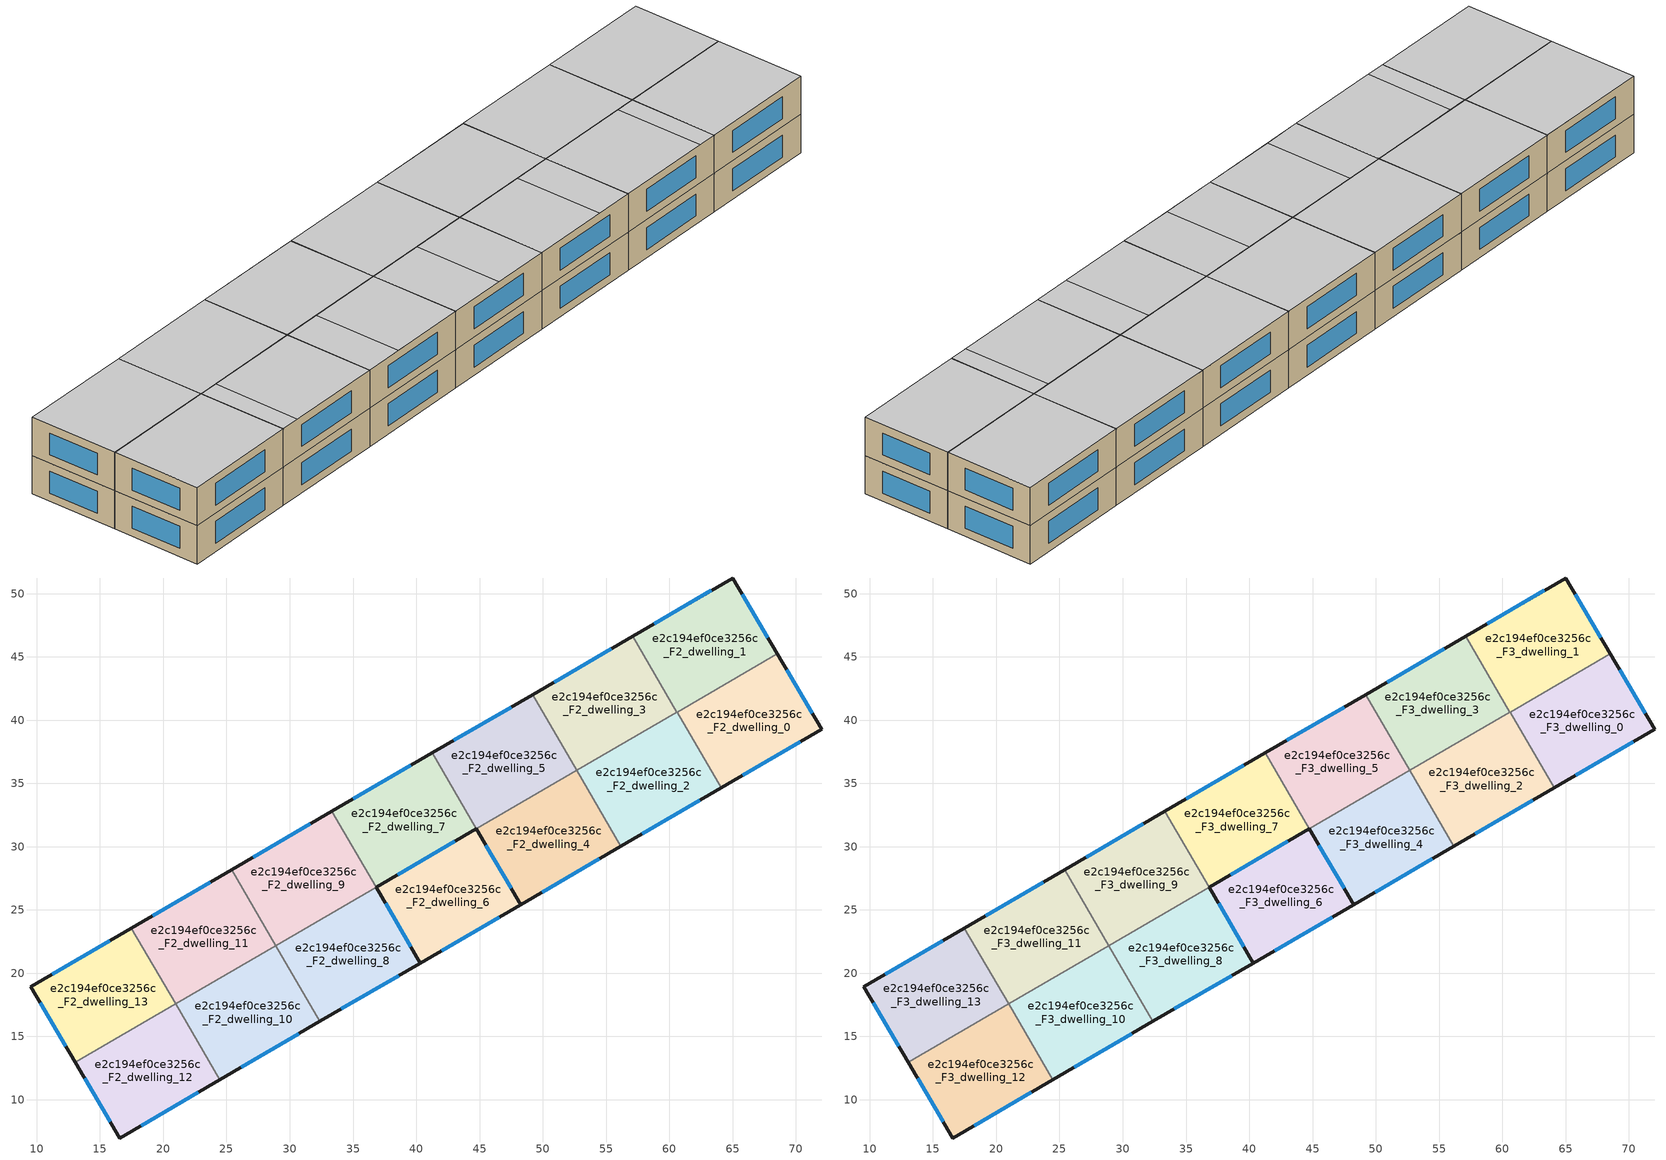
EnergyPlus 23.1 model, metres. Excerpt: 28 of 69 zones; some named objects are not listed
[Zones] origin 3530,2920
e2c194ef0ce3256c_F2_dwelling_0
 floor to e2c194ef0ce3256c_F1_dwelling_0 (EU_floor_Construction): 68.54,45.25 72.04,39.27 64.1,34.65 60.61,40.63 z6
 wall outside (EU_wall_Construction): 64.1,34.65 72.04,39.27 68.54,45.25 z6:9
 wall to e2c194ef0ce3256c_F2_dwelling_1 (EU_wall_Construction): 68.54,45.25 60.61,40.63 z6:9
 wall to e2c194ef0ce3256c_F2_dwelling_2 (EU_wall_Construction): 60.61,40.63 64.1,34.65 z6:9
 window (EU_Window_Construction): 71.29,40.55 69.29,43.97 / 65.8,35.64 70.34,38.28 z6.64:8.36
e2c194ef0ce3256c_F2_dwelling_1
 floor to e2c194ef0ce3256c_F1_dwelling_1 (EU_floor_Construction): 65.03,51.24 68.54,45.25 60.61,40.63 57.12,46.63 z6
 wall outside (EU_wall_Construction): 68.54,45.25 65.03,51.24 57.12,46.63 z6:9
 wall to e2c194ef0ce3256c_F2_dwelling_3 (EU_wall_Construction): 57.12,46.63 60.61,40.64 z6:9
 window (EU_Window_Construction): 67.78,46.53 65.78,49.95 / 63.33,50.25 58.81,47.62 z6.64:8.36
e2c194ef0ce3256c_F2_dwelling_10
 floor to e2c194ef0ce3256c_F1_dwelling_10 (EU_floor_Construction): 28.9,22.18 32.39,16.19 24.47,11.57 20.97,17.57 z6
 wall outside (EU_wall_Construction): 24.47,11.57 32.39,16.19 z6:9
 wall to e2c194ef0ce3256c_F2_dwelling_11 (EU_wall_Construction): 28.9,22.18 20.97,17.57 z6:9
 wall to e2c194ef0ce3256c_F2_dwelling_8 (EU_wall_Construction): 32.39,16.19 28.9,22.18 z6:9
 wall to e2c194ef0ce3256c_F2_dwelling_12 (EU_wall_Construction): 20.97,17.57 24.47,11.57 z6:9
 window (EU_Window_Construction): 26.16,12.56 30.69,15.2 z6.64:8.36
e2c194ef0ce3256c_F2_dwelling_11
 floor to e2c194ef0ce3256c_F1_dwelling_11 (EU_floor_Construction): 25.41,28.18 28.9,22.18 20.97,17.57 17.48,23.57 z6
 wall outside (EU_wall_Construction): 25.41,28.18 17.48,23.57 z6:9
 wall to e2c194ef0ce3256c_F2_dwelling_9 (EU_wall_Construction): 28.9,22.18 25.41,28.18 z6:9
 wall to e2c194ef0ce3256c_F2_dwelling_13 (EU_wall_Construction): 17.49,23.57 20.97,17.58 z6:9
 wall to e2c194ef0ce3256c_F2_dwelling_12 (EU_wall_Construction): 20.97,17.58 20.98,17.57 z6:9
 window (EU_Window_Construction): 23.71,27.19 19.18,24.55 z6.64:8.36
e2c194ef0ce3256c_F2_dwelling_12
 floor to e2c194ef0ce3256c_F1_dwelling_12 (EU_floor_Construction): 20.97,17.58 24.47,11.57 16.56,6.97 13.05,12.96 z6
 wall outside (EU_wall_Construction): 13.05,12.96 16.56,6.97 24.47,11.57 z6:9
 wall to e2c194ef0ce3256c_F2_dwelling_13 (EU_wall_Construction): 20.97,17.58 13.05,12.96 z6:9
 window (EU_Window_Construction): 13.8,11.68 15.81,8.26 / 18.26,7.96 22.77,10.59 z6.64:8.36
e2c194ef0ce3256c_F2_dwelling_13
 floor to e2c194ef0ce3256c_F1_dwelling_13 (EU_floor_Construction): 17.48,23.57 20.97,17.58 13.05,12.96 9.54,18.94 z6
 wall outside (EU_wall_Construction): 17.48,23.57 9.54,18.94 13.05,12.96 z6:9
 window (EU_Window_Construction): 10.29,17.66 12.29,14.24 / 15.78,22.57 11.24,19.93 z6.64:8.36
e2c194ef0ce3256c_F2_dwelling_2
 floor to e2c194ef0ce3256c_F1_dwelling_2 (EU_floor_Construction): 60.61,40.64 64.1,34.65 56.17,30.03 52.68,36.03 z6
 wall outside (EU_wall_Construction): 56.17,30.03 64.1,34.65 z6:9
 wall to e2c194ef0ce3256c_F2_dwelling_4 (EU_wall_Construction): 52.68,36.03 56.17,30.03 z6:9
 wall to e2c194ef0ce3256c_F2_dwelling_3 (EU_wall_Construction): 60.61,40.64 52.68,36.03 z6:9
 window (EU_Window_Construction): 57.87,31.02 62.4,33.66 z6.64:8.36
e2c194ef0ce3256c_F2_dwelling_3
 floor to e2c194ef0ce3256c_F1_dwelling_3 (EU_floor_Construction): 57.12,46.63 60.61,40.64 52.68,36.03 49.19,42.02 z6
 wall outside (EU_wall_Construction): 57.12,46.63 49.19,42.02 z6:9
 wall to e2c194ef0ce3256c_F2_dwelling_5 (EU_wall_Construction): 49.19,42.02 52.68,36.03 z6:9
 window (EU_Window_Construction): 55.42,45.65 50.89,43.01 z6.64:8.36
e2c194ef0ce3256c_F2_dwelling_4
 floor to e2c194ef0ce3256c_F1_dwelling_4 (EU_floor_Construction): 52.68,36.03 56.17,30.03 48.24,25.42 44.75,31.41 z6
 wall outside (EU_wall_Construction): 44.75,31.41 48.24,25.42 56.17,30.03 z6:9
 wall to e2c194ef0ce3256c_F2_dwelling_5 (EU_wall_Construction): 52.68,36.03 44.75,31.41 z6:9
 window (EU_Window_Construction): 45.5,30.13 47.5,26.7 / 49.94,26.41 54.47,29.04 z6.64:8.36
e2c194ef0ce3256c_F2_dwelling_5
 floor to e2c194ef0ce3256c_F1_dwelling_5 (EU_floor_Construction): 49.19,42.02 52.68,36.03 44.75,31.41 41.26,37.41 z6
 wall outside (EU_wall_Construction): 49.19,42.02 41.26,37.41 z6:9
 wall to e2c194ef0ce3256c_F2_dwelling_7 (EU_wall_Construction): 41.26,37.41 44.75,31.41 z6:9
 window (EU_Window_Construction): 47.49,41.03 42.96,38.39 z6.64:8.36
e2c194ef0ce3256c_F2_dwelling_6
 floor to e2c194ef0ce3256c_F1_dwelling_6 (EU_floor_Construction): 44.75,31.41 48.24,25.42 40.32,20.8 36.83,26.8 z6
 wall outside (EU_wall_Construction): 48.24,25.42 44.75,31.41 36.83,26.8 40.32,20.8 48.24,25.42 z6:9
 wall to e2c194ef0ce3256c_F2_dwelling_9 (EU_wall_Construction): 33.34,32.79 36.83,26.8 z6:9
 wall to e2c194ef0ce3256c_F2_dwelling_7 (EU_wall_Construction): 36.83,26.8 33.34,32.79 z6:9
 window (EU_Window_Construction): 47.5,26.7 45.5,30.13 / 43.06,30.42 38.53,27.79 / 42.02,21.79 46.55,24.43 / 37.57,25.51 39.57,22.09 z6.64:8.36
e2c194ef0ce3256c_F2_dwelling_7
 floor to e2c194ef0ce3256c_F1_dwelling_7 (EU_floor_Construction): 41.26,37.41 44.75,31.41 36.83,26.8 33.34,32.79 z6
 wall outside (EU_wall_Construction): 36.83,26.8 44.75,31.41 / 41.26,37.41 33.34,32.79 z6:9
 window (EU_Window_Construction): 38.53,27.79 43.06,30.42 / 39.57,36.42 35.03,33.78 z6.64:8.36
e2c194ef0ce3256c_F2_dwelling_8
 floor to e2c194ef0ce3256c_F1_dwelling_8 (EU_floor_Construction): 36.83,26.8 40.32,20.8 32.39,16.19 28.9,22.18 z6
 wall outside (EU_wall_Construction): 32.39,16.19 40.32,20.8 36.83,26.8 z6:9
 wall to e2c194ef0ce3256c_F2_dwelling_9 (EU_wall_Construction): 36.83,26.8 28.9,22.18 z6:9
 window (EU_Window_Construction): 34.09,17.18 38.62,19.81 / 39.57,22.09 37.57,25.51 z6.64:8.36
e2c194ef0ce3256c_F2_dwelling_9
 floor to e2c194ef0ce3256c_F1_dwelling_9 (EU_floor_Construction): 33.34,32.79 36.83,26.8 28.9,22.18 25.41,28.18 z6
 wall outside (EU_wall_Construction): 33.34,32.79 25.41,28.18 z6:9
 window (EU_Window_Construction): 31.64,31.8 27.11,29.17 z6.64:8.36
e2c194ef0ce3256c_F3_dwelling_0
 floor to e2c194ef0ce3256c_F2_dwelling_0 (EU_floor_Construction): 68.54,45.25 72.04,39.27 64.1,34.65 60.61,40.63 z9
 wall outside (EU_wall_Construction): 64.1,34.65 72.04,39.27 68.54,45.25 z9:12
 wall to e2c194ef0ce3256c_F3_dwelling_1 (EU_wall_Construction): 68.54,45.25 60.61,40.63 z9:12
 wall to e2c194ef0ce3256c_F3_dwelling_2 (EU_wall_Construction): 60.61,40.63 64.1,34.65 z9:12
 window (EU_Window_Construction): 71.29,40.55 69.29,43.97 / 65.8,35.64 70.34,38.28 z9.64:11.36
 ceiling adiabatic (EU_roof_Construction): 72.04,39.27 68.54,45.25 60.61,40.63 64.1,34.65 z12
e2c194ef0ce3256c_F3_dwelling_1
 floor to e2c194ef0ce3256c_F2_dwelling_1 (EU_floor_Construction): 65.03,51.24 68.54,45.25 60.61,40.63 57.12,46.63 z9
 wall outside (EU_wall_Construction): 68.54,45.25 65.03,51.24 57.12,46.63 z9:12
 wall to e2c194ef0ce3256c_F3_dwelling_3 (EU_wall_Construction): 57.12,46.63 60.61,40.64 z9:12
 window (EU_Window_Construction): 67.78,46.53 65.78,49.95 / 63.33,50.25 58.81,47.62 z9.64:11.36
 ceiling to e2c194ef0ce3256c_F4_dwelling_0 (EU_floor_Construction): 68.53,45.26 65.03,51.24 57.12,46.63 60.61,40.64 z12
e2c194ef0ce3256c_F3_dwelling_10
 floor to e2c194ef0ce3256c_F2_dwelling_10 (EU_floor_Construction): 28.9,22.18 32.39,16.19 24.47,11.57 20.97,17.57 z9
 wall outside (EU_wall_Construction): 24.47,11.57 32.39,16.19 z9:12
 wall to e2c194ef0ce3256c_F3_dwelling_11 (EU_wall_Construction): 28.9,22.18 20.97,17.57 z9:12
 wall to e2c194ef0ce3256c_F3_dwelling_8 (EU_wall_Construction): 32.39,16.19 28.9,22.18 z9:12
 wall to e2c194ef0ce3256c_F3_dwelling_12 (EU_wall_Construction): 20.97,17.57 24.47,11.57 z9:12
 window (EU_Window_Construction): 26.16,12.56 30.69,15.2 z9.64:11.36
 ceiling to e2c194ef0ce3256c_F4_dwelling_11 (EU_floor_Construction): 32.39,16.19 28.9,22.18 22.31,18.34 25.8,12.35 z12
 ceiling adiabatic (EU_roof_Construction): 25.8,12.35 22.31,18.34 20.97,17.57 24.47,11.57 z12
e2c194ef0ce3256c_F3_dwelling_11
 floor to e2c194ef0ce3256c_F2_dwelling_11 (EU_floor_Construction): 25.41,28.18 28.9,22.18 20.97,17.57 17.48,23.57 z9
 wall outside (EU_wall_Construction): 25.41,28.18 17.48,23.57 z9:12
 wall to e2c194ef0ce3256c_F3_dwelling_9 (EU_wall_Construction): 28.9,22.18 25.41,28.18 z9:12
 wall to e2c194ef0ce3256c_F3_dwelling_13 (EU_wall_Construction): 17.49,23.57 20.97,17.58 z9:12
 wall to e2c194ef0ce3256c_F3_dwelling_12 (EU_wall_Construction): 20.97,17.58 20.98,17.57 z9:12
 window (EU_Window_Construction): 23.71,27.19 19.18,24.55 z9.64:11.36
 ceiling to e2c194ef0ce3256c_F4_dwelling_5 (EU_floor_Construction): 28.89,22.18 25.4,28.17 17.49,23.56 20.97,17.57 z12
 ceiling to e2c194ef0ce3256c_F4_dwelling_4 (EU_floor_Construction): 28.9,22.18 25.41,28.18 25.4,28.17 28.89,22.18 z12
e2c194ef0ce3256c_F3_dwelling_12
 floor to e2c194ef0ce3256c_F2_dwelling_12 (EU_floor_Construction): 20.97,17.58 24.47,11.57 16.56,6.97 13.05,12.96 z9
 wall outside (EU_wall_Construction): 13.05,12.96 16.56,6.97 24.47,11.57 z9:12
 wall to e2c194ef0ce3256c_F3_dwelling_13 (EU_wall_Construction): 20.97,17.58 13.05,12.96 z9:12
 window (EU_Window_Construction): 13.8,11.68 15.81,8.26 / 18.26,7.96 22.77,10.59 z9.64:11.36
 ceiling adiabatic (EU_roof_Construction): 24.47,11.57 20.98,17.57 13.05,12.96 16.56,6.97 z12
 ceiling to e2c194ef0ce3256c_F4_dwelling_6 (EU_floor_Construction): 20.96,17.56 20.96,17.57 13.05,12.96 z12
e2c194ef0ce3256c_F3_dwelling_13
 floor to e2c194ef0ce3256c_F2_dwelling_13 (EU_floor_Construction): 17.48,23.57 20.97,17.58 13.05,12.96 9.54,18.94 z9
 wall outside (EU_wall_Construction): 17.48,23.57 9.54,18.94 13.05,12.96 z9:12
 window (EU_Window_Construction): 10.29,17.66 12.29,14.24 / 15.78,22.57 11.24,19.93 z9.64:11.36
 ceiling to e2c194ef0ce3256c_F4_dwelling_6 (EU_floor_Construction): 20.96,17.57 17.47,23.56 9.54,18.94 13.05,12.96 z12
 ceiling to e2c194ef0ce3256c_F4_dwelling_5 (EU_floor_Construction): 20.97,17.58 17.49,23.56 17.47,23.56 20.96,17.57 z12
e2c194ef0ce3256c_F3_dwelling_2
 floor to e2c194ef0ce3256c_F2_dwelling_2 (EU_floor_Construction): 60.61,40.64 64.1,34.65 56.17,30.03 52.68,36.03 z9
 wall outside (EU_wall_Construction): 56.17,30.03 64.1,34.65 z9:12
 wall to e2c194ef0ce3256c_F3_dwelling_4 (EU_wall_Construction): 52.68,36.03 56.17,30.03 z9:12
 wall to e2c194ef0ce3256c_F3_dwelling_3 (EU_wall_Construction): 60.61,40.64 52.68,36.03 z9:12
 window (EU_Window_Construction): 57.87,31.02 62.4,33.66 z9.64:11.36
 ceiling to e2c194ef0ce3256c_F4_dwelling_8 (EU_floor_Construction): 62.78,33.88 59.3,39.88 52.68,36.03 56.17,30.03 z12
 ceiling to e2c194ef0ce3256c_F4_dwelling_7 (EU_floor_Construction): 64.1,34.65 60.61,40.64 59.3,39.88 62.78,33.88 z12
e2c194ef0ce3256c_F3_dwelling_3
 floor to e2c194ef0ce3256c_F2_dwelling_3 (EU_floor_Construction): 57.12,46.63 60.61,40.64 52.68,36.03 49.19,42.02 z9
 wall outside (EU_wall_Construction): 57.12,46.63 49.19,42.02 z9:12
 wall to e2c194ef0ce3256c_F3_dwelling_5 (EU_wall_Construction): 49.19,42.02 52.68,36.03 z9:12
 window (EU_Window_Construction): 55.42,45.65 50.89,43.01 z9.64:11.36
 ceiling to e2c194ef0ce3256c_F4_dwelling_1 (EU_floor_Construction): 60.59,40.63 57.11,46.63 49.19,42.02 52.68,36.03 z12
 ceiling to e2c194ef0ce3256c_F4_dwelling_0 (EU_floor_Construction): 60.61,40.64 57.12,46.63 57.11,46.63 60.59,40.63 z12
e2c194ef0ce3256c_F3_dwelling_4
 floor to e2c194ef0ce3256c_F2_dwelling_4 (EU_floor_Construction): 52.68,36.03 56.17,30.03 48.24,25.42 44.75,31.41 z9
 wall outside (EU_wall_Construction): 44.75,31.41 48.24,25.42 56.17,30.03 z9:12
 wall to e2c194ef0ce3256c_F3_dwelling_5 (EU_wall_Construction): 52.68,36.03 44.75,31.41 z9:12
 window (EU_Window_Construction): 45.5,30.13 47.5,26.7 / 49.94,26.41 54.47,29.04 z9.64:11.36
 ceiling adiabatic (EU_roof_Construction): 53.54,28.5 50.05,34.49 44.75,31.41 48.24,25.42 z12
 ceiling to e2c194ef0ce3256c_F4_dwelling_8 (EU_floor_Construction): 56.17,30.03 52.68,36.03 50.05,34.49 53.54,28.5 z12
e2c194ef0ce3256c_F3_dwelling_5
 floor to e2c194ef0ce3256c_F2_dwelling_5 (EU_floor_Construction): 49.19,42.02 52.68,36.03 44.75,31.41 41.26,37.41 z9
 wall outside (EU_wall_Construction): 49.19,42.02 41.26,37.41 z9:12
 wall to e2c194ef0ce3256c_F3_dwelling_7 (EU_wall_Construction): 41.26,37.41 44.75,31.41 z9:12
 window (EU_Window_Construction): 47.49,41.03 42.96,38.39 z9.64:11.36
 ceiling to e2c194ef0ce3256c_F4_dwelling_2 (EU_floor_Construction): 52.67,36.02 49.18,42.01 41.26,37.41 44.75,31.41 z12
 ceiling to e2c194ef0ce3256c_F4_dwelling_1 (EU_floor_Construction): 52.68,36.03 49.19,42.02 49.18,42.01 52.67,36.02 z12
e2c194ef0ce3256c_F3_dwelling_6
 floor to e2c194ef0ce3256c_F2_dwelling_6 (EU_floor_Construction): 44.75,31.41 48.24,25.42 40.32,20.8 36.83,26.8 z9
 wall outside (EU_wall_Construction): 48.24,25.42 44.75,31.41 36.83,26.8 40.32,20.8 48.24,25.42 z9:12
 wall to e2c194ef0ce3256c_F3_dwelling_9 (EU_wall_Construction): 33.34,32.79 36.83,26.8 z9:12
 wall to e2c194ef0ce3256c_F3_dwelling_7 (EU_wall_Construction): 36.83,26.8 33.34,32.79 z9:12
 window (EU_Window_Construction): 47.5,26.7 45.5,30.13 / 43.06,30.42 38.53,27.79 / 42.02,21.79 46.55,24.43 / 37.57,25.51 39.57,22.09 z9.64:11.36
 ceiling to e2c194ef0ce3256c_F4_dwelling_10 (EU_floor_Construction): 44.29,23.12 40.8,29.11 36.83,26.8 40.32,20.8 z12
 ceiling to e2c194ef0ce3256c_F4_dwelling_9 (EU_floor_Construction): 48.24,25.42 44.75,31.41 40.8,29.11 44.29,23.12 z12
e2c194ef0ce3256c_F3_dwelling_7
 floor to e2c194ef0ce3256c_F2_dwelling_7 (EU_floor_Construction): 41.26,37.41 44.75,31.41 36.83,26.8 33.34,32.79 z9
 wall outside (EU_wall_Construction): 36.83,26.8 44.75,31.41 / 41.26,37.41 33.34,32.79 z9:12
 window (EU_Window_Construction): 38.53,27.79 43.06,30.42 / 39.57,36.42 35.03,33.78 z9.64:11.36
 ceiling to e2c194ef0ce3256c_F4_dwelling_3 (EU_floor_Construction): 44.74,31.4 41.25,37.4 33.34,32.79 36.83,26.8 z12
 ceiling to e2c194ef0ce3256c_F4_dwelling_2 (EU_floor_Construction): 44.75,31.41 41.26,37.41 41.25,37.4 44.74,31.4 z12
e2c194ef0ce3256c_F3_dwelling_8
 floor to e2c194ef0ce3256c_F2_dwelling_8 (EU_floor_Construction): 36.83,26.8 40.32,20.8 32.39,16.19 28.9,22.18 z9
 wall outside (EU_wall_Construction): 32.39,16.19 40.32,20.8 36.83,26.8 z9:12
 wall to e2c194ef0ce3256c_F3_dwelling_9 (EU_wall_Construction): 36.83,26.8 28.9,22.18 z9:12
 window (EU_Window_Construction): 34.09,17.18 38.62,19.81 / 39.57,22.09 37.57,25.51 z9.64:11.36
 ceiling to e2c194ef0ce3256c_F4_dwelling_10 (EU_floor_Construction): 40.32,20.8 36.83,26.8 31.55,23.73 35.04,17.73 z12
 ceiling to e2c194ef0ce3256c_F4_dwelling_11 (EU_floor_Construction): 35.04,17.73 31.55,23.73 28.9,22.18 32.39,16.19 z12
e2c194ef0ce3256c_F3_dwelling_9
 floor to e2c194ef0ce3256c_F2_dwelling_9 (EU_floor_Construction): 33.34,32.79 36.83,26.8 28.9,22.18 25.41,28.18 z9
 wall outside (EU_wall_Construction): 33.34,32.79 25.41,28.18 z9:12
 window (EU_Window_Construction): 31.64,31.8 27.11,29.17 z9.64:11.36
 ceiling to e2c194ef0ce3256c_F4_dwelling_4 (EU_floor_Construction): 36.81,26.79 33.32,32.78 25.41,28.18 28.9,22.18 z12
 ceiling to e2c194ef0ce3256c_F4_dwelling_3 (EU_floor_Construction): 36.83,26.8 33.34,32.79 33.32,32.78 36.81,26.79 z12
[Building]
EU S2 Campaign: North Axis=0; Terrain=City; Solar Distribution=FullExterior
[Site:Location]
Yerevan-Zvartnots.Intl.AP: Latitude=40.15; Longitude=44.383; Time Zone=4; Elevation=854
[SizingPeriod:WeatherFileDays]
AnnualSizingPeriod: Begin Month=1; Begin Day of Month=1; End Month=12; End Day of Month=31; Day of Week for Start Day=Monday; Use Weather File Daylight Saving Period=No; Use Weather File Rain and Snow Indicators=No
[MATERIAL]
EU_InternalMass_Material: Roughness=MediumRough; Thickness=0.1; Conductivity=1; Density=1800; Specific Heat=900; Thermal Absorptance=0.9; Solar Absorptance=0.7; Visible Absorptance=0.7
[MATERIAL:NOMASS] Roughness=MediumRough; Thermal Absorptance=0.9; Solar Absorptance=0.7; Visible Absorptance=0.7
Name | Thermal Resistance
EU_wall_NoMass | 1.05043
EU_roof_NoMass | 1.45357
EU_floor_NoMass | 0.478065
[WINDOWMATERIAL:SIMPLEGLAZINGSYSTEM]
EU_Window_SimpleGlazing: UFactor=2.5566; Solar Heat Gain Coefficient=0.75; Visible Transmittance=0.75
[CONSTRUCTION]
EU_wall_Construction: EU_wall_NoMass
EU_roof_Construction: EU_roof_NoMass
EU_floor_Construction: EU_floor_NoMass
EU_Window_Construction: EU_Window_SimpleGlazing
EU_InternalMass_Construction: EU_InternalMass_Material
[ZONE] Type=1; Multiplier=1; Ceiling Height=autocalculate; Floor Area=autocalculate; Part of Total Floor Area=Yes
Name | Volume
e2c194ef0ce3256c_F2_dwelling_0; e2c194ef0ce3256c_F3_dwelling_0 | 190.853
e2c194ef0ce3256c_F2_dwelling_1; e2c194ef0ce3256c_F3_dwelling_1 | 190.859
e2c194ef0ce3256c_F2_dwelling_10; e2c194ef0ce3256c_F3_dwelling_10 | 190.856
e2c194ef0ce3256c_F2_dwelling_11; e2c194ef0ce3256c_F3_dwelling_11 | 190.862
e2c194ef0ce3256c_F2_dwelling_12; e2c194ef0ce3256c_F3_dwelling_12; e2c194ef0ce3256c_F2_dwelling_6; e2c194ef0ce3256c_F3_dwelling_6 | 190.852
e2c194ef0ce3256c_F2_dwelling_13; e2c194ef0ce3256c_F3_dwelling_13 | 190.849
e2c194ef0ce3256c_F2_dwelling_2; e2c194ef0ce3256c_F3_dwelling_2; e2c194ef0ce3256c_F2_dwelling_4; e2c194ef0ce3256c_F3_dwelling_4 | 190.83
e2c194ef0ce3256c_F2_dwelling_3; e2c194ef0ce3256c_F3_dwelling_3 | 190.85
e2c194ef0ce3256c_F2_dwelling_5; e2c194ef0ce3256c_F3_dwelling_5 | 190.876
e2c194ef0ce3256c_F2_dwelling_7; e2c194ef0ce3256c_F3_dwelling_7 | 190.866
e2c194ef0ce3256c_F2_dwelling_8; e2c194ef0ce3256c_F3_dwelling_8 | 190.864
e2c194ef0ce3256c_F2_dwelling_9; e2c194ef0ce3256c_F3_dwelling_9 | 190.855
[INTERNALMASS] Construction=EU_InternalMass_Construction
Name | Zone or ZoneList | Surface Area
e2c194ef0ce3256c_F2_dwelling_0_EU_InternalMass | e2c194ef0ce3256c_F2_dwelling_0 | 63.6157
e2c194ef0ce3256c_F2_dwelling_1_EU_InternalMass | e2c194ef0ce3256c_F2_dwelling_1 | 63.6174
e2c194ef0ce3256c_F2_dwelling_2_EU_InternalMass | e2c194ef0ce3256c_F2_dwelling_2 | 63.6086
e2c194ef0ce3256c_F2_dwelling_3_EU_InternalMass | e2c194ef0ce3256c_F2_dwelling_3 | 63.617
e2c194ef0ce3256c_F2_dwelling_4_EU_InternalMass | e2c194ef0ce3256c_F2_dwelling_4 | 63.6168
e2c194ef0ce3256c_F2_dwelling_5_EU_InternalMass | e2c194ef0ce3256c_F2_dwelling_5 | 63.6189
e2c194ef0ce3256c_F2_dwelling_6_EU_InternalMass | e2c194ef0ce3256c_F2_dwelling_6 | 63.621
e2c194ef0ce3256c_F2_dwelling_7_EU_InternalMass | e2c194ef0ce3256c_F2_dwelling_7 | 63.6234
e2c194ef0ce3256c_F2_dwelling_8_EU_InternalMass | e2c194ef0ce3256c_F2_dwelling_8 | 63.6185
e2c194ef0ce3256c_F2_dwelling_9_EU_InternalMass | e2c194ef0ce3256c_F2_dwelling_9 | 63.6162
e2c194ef0ce3256c_F2_dwelling_10_EU_InternalMass | e2c194ef0ce3256c_F2_dwelling_10 | 63.6197
e2c194ef0ce3256c_F2_dwelling_11_EU_InternalMass | e2c194ef0ce3256c_F2_dwelling_11 | 63.6216
e2c194ef0ce3256c_F2_dwelling_12_EU_InternalMass | e2c194ef0ce3256c_F2_dwelling_12 | 63.6166
e2c194ef0ce3256c_F2_dwelling_13_EU_InternalMass | e2c194ef0ce3256c_F2_dwelling_13 | 63.6156
e2c194ef0ce3256c_F3_dwelling_0_EU_InternalMass | e2c194ef0ce3256c_F3_dwelling_0 | 63.6157
e2c194ef0ce3256c_F3_dwelling_1_EU_InternalMass | e2c194ef0ce3256c_F3_dwelling_1 | 63.6174
e2c194ef0ce3256c_F3_dwelling_2_EU_InternalMass | e2c194ef0ce3256c_F3_dwelling_2 | 63.6086
e2c194ef0ce3256c_F3_dwelling_3_EU_InternalMass | e2c194ef0ce3256c_F3_dwelling_3 | 63.617
e2c194ef0ce3256c_F3_dwelling_4_EU_InternalMass | e2c194ef0ce3256c_F3_dwelling_4 | 63.6168
e2c194ef0ce3256c_F3_dwelling_5_EU_InternalMass | e2c194ef0ce3256c_F3_dwelling_5 | 63.6189
e2c194ef0ce3256c_F3_dwelling_6_EU_InternalMass | e2c194ef0ce3256c_F3_dwelling_6 | 63.621
e2c194ef0ce3256c_F3_dwelling_7_EU_InternalMass | e2c194ef0ce3256c_F3_dwelling_7 | 63.6234
e2c194ef0ce3256c_F3_dwelling_8_EU_InternalMass | e2c194ef0ce3256c_F3_dwelling_8 | 63.6185
e2c194ef0ce3256c_F3_dwelling_9_EU_InternalMass | e2c194ef0ce3256c_F3_dwelling_9 | 63.6162
e2c194ef0ce3256c_F3_dwelling_10_EU_InternalMass | e2c194ef0ce3256c_F3_dwelling_10 | 63.6197
e2c194ef0ce3256c_F3_dwelling_11_EU_InternalMass | e2c194ef0ce3256c_F3_dwelling_11 | 63.6216
e2c194ef0ce3256c_F3_dwelling_12_EU_InternalMass | e2c194ef0ce3256c_F3_dwelling_12 | 63.6166
e2c194ef0ce3256c_F3_dwelling_13_EU_InternalMass | e2c194ef0ce3256c_F3_dwelling_13 | 63.6156
[OTHEREQUIPMENT] Fuel Type=Electricity; Design Level Calculation Method=Watts/Area; Power per Zone Floor Area=1; Fraction Latent=0; Fraction Radiant=0; Fraction Lost=0; Carbon Dioxide Generation Rate=0; EndUse Subcategory=EU_Step8_InternalGains
Name | Zone or ZoneList or Space or SpaceList | Schedule
EU_Step8_InternalGain_e2c194ef0ce3256c_F2_dwelling_0_f000 | e2c194ef0ce3256c_F2_dwelling_0 | EU_Step8_GainSchedule_e2c194ef0ce3256c_F2_dwelling_0_f000
EU_Step8_InternalGain_e2c194ef0ce3256c_F2_dwelling_1_f000 | e2c194ef0ce3256c_F2_dwelling_1 | EU_Step8_GainSchedule_e2c194ef0ce3256c_F2_dwelling_1_f000
EU_Step8_InternalGain_e2c194ef0ce3256c_F2_dwelling_2_f000 | e2c194ef0ce3256c_F2_dwelling_2 | EU_Step8_GainSchedule_e2c194ef0ce3256c_F2_dwelling_2_f000
EU_Step8_InternalGain_e2c194ef0ce3256c_F2_dwelling_3_f000 | e2c194ef0ce3256c_F2_dwelling_3 | EU_Step8_GainSchedule_e2c194ef0ce3256c_F2_dwelling_3_f000
EU_Step8_InternalGain_e2c194ef0ce3256c_F2_dwelling_4_f000 | e2c194ef0ce3256c_F2_dwelling_4 | EU_Step8_GainSchedule_e2c194ef0ce3256c_F2_dwelling_4_f000
EU_Step8_InternalGain_e2c194ef0ce3256c_F2_dwelling_5_f000 | e2c194ef0ce3256c_F2_dwelling_5 | EU_Step8_GainSchedule_e2c194ef0ce3256c_F2_dwelling_5_f000
EU_Step8_InternalGain_e2c194ef0ce3256c_F2_dwelling_6_f000 | e2c194ef0ce3256c_F2_dwelling_6 | EU_Step8_GainSchedule_e2c194ef0ce3256c_F2_dwelling_6_f000
EU_Step8_InternalGain_e2c194ef0ce3256c_F2_dwelling_7_f000 | e2c194ef0ce3256c_F2_dwelling_7 | EU_Step8_GainSchedule_e2c194ef0ce3256c_F2_dwelling_7_f000
EU_Step8_InternalGain_e2c194ef0ce3256c_F2_dwelling_8_f000 | e2c194ef0ce3256c_F2_dwelling_8 | EU_Step8_GainSchedule_e2c194ef0ce3256c_F2_dwelling_8_f000
EU_Step8_InternalGain_e2c194ef0ce3256c_F2_dwelling_9_f000 | e2c194ef0ce3256c_F2_dwelling_9 | EU_Step8_GainSchedule_e2c194ef0ce3256c_F2_dwelling_9_f000
EU_Step8_InternalGain_e2c194ef0ce3256c_F2_dwelling_10_f000 | e2c194ef0ce3256c_F2_dwelling_10 | EU_Step8_GainSchedule_e2c194ef0ce3256c_F2_dwelling_10_f000
EU_Step8_InternalGain_e2c194ef0ce3256c_F2_dwelling_11_f000 | e2c194ef0ce3256c_F2_dwelling_11 | EU_Step8_GainSchedule_e2c194ef0ce3256c_F2_dwelling_11_f000
EU_Step8_InternalGain_e2c194ef0ce3256c_F2_dwelling_12_f000 | e2c194ef0ce3256c_F2_dwelling_12 | EU_Step8_GainSchedule_e2c194ef0ce3256c_F2_dwelling_12_f000
EU_Step8_InternalGain_e2c194ef0ce3256c_F2_dwelling_13_f000 | e2c194ef0ce3256c_F2_dwelling_13 | EU_Step8_GainSchedule_e2c194ef0ce3256c_F2_dwelling_13_f000
EU_Step8_InternalGain_e2c194ef0ce3256c_F3_dwelling_0_f000 | e2c194ef0ce3256c_F3_dwelling_0 | EU_Step8_GainSchedule_e2c194ef0ce3256c_F3_dwelling_0_f000
EU_Step8_InternalGain_e2c194ef0ce3256c_F3_dwelling_1_f000 | e2c194ef0ce3256c_F3_dwelling_1 | EU_Step8_GainSchedule_e2c194ef0ce3256c_F3_dwelling_1_f000
EU_Step8_InternalGain_e2c194ef0ce3256c_F3_dwelling_2_f000 | e2c194ef0ce3256c_F3_dwelling_2 | EU_Step8_GainSchedule_e2c194ef0ce3256c_F3_dwelling_2_f000
EU_Step8_InternalGain_e2c194ef0ce3256c_F3_dwelling_3_f000 | e2c194ef0ce3256c_F3_dwelling_3 | EU_Step8_GainSchedule_e2c194ef0ce3256c_F3_dwelling_3_f000
EU_Step8_InternalGain_e2c194ef0ce3256c_F3_dwelling_4_f000 | e2c194ef0ce3256c_F3_dwelling_4 | EU_Step8_GainSchedule_e2c194ef0ce3256c_F3_dwelling_4_f000
EU_Step8_InternalGain_e2c194ef0ce3256c_F3_dwelling_5_f000 | e2c194ef0ce3256c_F3_dwelling_5 | EU_Step8_GainSchedule_e2c194ef0ce3256c_F3_dwelling_5_f000
EU_Step8_InternalGain_e2c194ef0ce3256c_F3_dwelling_6_f000 | e2c194ef0ce3256c_F3_dwelling_6 | EU_Step8_GainSchedule_e2c194ef0ce3256c_F3_dwelling_6_f000
EU_Step8_InternalGain_e2c194ef0ce3256c_F3_dwelling_7_f000 | e2c194ef0ce3256c_F3_dwelling_7 | EU_Step8_GainSchedule_e2c194ef0ce3256c_F3_dwelling_7_f000
EU_Step8_InternalGain_e2c194ef0ce3256c_F3_dwelling_8_f000 | e2c194ef0ce3256c_F3_dwelling_8 | EU_Step8_GainSchedule_e2c194ef0ce3256c_F3_dwelling_8_f000
EU_Step8_InternalGain_e2c194ef0ce3256c_F3_dwelling_9_f000 | e2c194ef0ce3256c_F3_dwelling_9 | EU_Step8_GainSchedule_e2c194ef0ce3256c_F3_dwelling_9_f000
EU_Step8_InternalGain_e2c194ef0ce3256c_F3_dwelling_10_f000 | e2c194ef0ce3256c_F3_dwelling_10 | EU_Step8_GainSchedule_e2c194ef0ce3256c_F3_dwelling_10_f000
EU_Step8_InternalGain_e2c194ef0ce3256c_F3_dwelling_11_f000 | e2c194ef0ce3256c_F3_dwelling_11 | EU_Step8_GainSchedule_e2c194ef0ce3256c_F3_dwelling_11_f000
EU_Step8_InternalGain_e2c194ef0ce3256c_F3_dwelling_12_f000 | e2c194ef0ce3256c_F3_dwelling_12 | EU_Step8_GainSchedule_e2c194ef0ce3256c_F3_dwelling_12_f000
EU_Step8_InternalGain_e2c194ef0ce3256c_F3_dwelling_13_f000 | e2c194ef0ce3256c_F3_dwelling_13 | EU_Step8_GainSchedule_e2c194ef0ce3256c_F3_dwelling_13_f000
[ZONEVENTILATION:DESIGNFLOWRATE] Schedule=EU_AlwaysOn; Design Flow Rate Calculation Method=AirChanges/Hour; Air Changes per Hour=0.557805; Ventilation Type=Natural; Fan Pressure Rise=0; Fan Total Efficiency=1; Constant Term Coefficient=1; Temperature Term Coefficient=0; Velocity Term Coefficient=0; Velocity Squared Term Coefficient=0; Minimum Indoor Temperature=-100; Maximum Indoor Temperature=100; Delta Temperature=-100; Minimum Outdoor Temperature=-100; Maximum Outdoor Temperature=100; Maximum Wind Speed=40
Name | Zone or ZoneList or Space or SpaceList
EU_ConstantAir_e2c194ef0ce3256c_F2_dwelling_0 | e2c194ef0ce3256c_F2_dwelling_0
EU_ConstantAir_e2c194ef0ce3256c_F2_dwelling_1 | e2c194ef0ce3256c_F2_dwelling_1
EU_ConstantAir_e2c194ef0ce3256c_F2_dwelling_2 | e2c194ef0ce3256c_F2_dwelling_2
EU_ConstantAir_e2c194ef0ce3256c_F2_dwelling_3 | e2c194ef0ce3256c_F2_dwelling_3
EU_ConstantAir_e2c194ef0ce3256c_F2_dwelling_4 | e2c194ef0ce3256c_F2_dwelling_4
EU_ConstantAir_e2c194ef0ce3256c_F2_dwelling_5 | e2c194ef0ce3256c_F2_dwelling_5
EU_ConstantAir_e2c194ef0ce3256c_F2_dwelling_6 | e2c194ef0ce3256c_F2_dwelling_6
EU_ConstantAir_e2c194ef0ce3256c_F2_dwelling_7 | e2c194ef0ce3256c_F2_dwelling_7
EU_ConstantAir_e2c194ef0ce3256c_F2_dwelling_8 | e2c194ef0ce3256c_F2_dwelling_8
EU_ConstantAir_e2c194ef0ce3256c_F2_dwelling_9 | e2c194ef0ce3256c_F2_dwelling_9
EU_ConstantAir_e2c194ef0ce3256c_F2_dwelling_10 | e2c194ef0ce3256c_F2_dwelling_10
EU_ConstantAir_e2c194ef0ce3256c_F2_dwelling_11 | e2c194ef0ce3256c_F2_dwelling_11
EU_ConstantAir_e2c194ef0ce3256c_F2_dwelling_12 | e2c194ef0ce3256c_F2_dwelling_12
EU_ConstantAir_e2c194ef0ce3256c_F2_dwelling_13 | e2c194ef0ce3256c_F2_dwelling_13
EU_ConstantAir_e2c194ef0ce3256c_F3_dwelling_0 | e2c194ef0ce3256c_F3_dwelling_0
EU_ConstantAir_e2c194ef0ce3256c_F3_dwelling_1 | e2c194ef0ce3256c_F3_dwelling_1
EU_ConstantAir_e2c194ef0ce3256c_F3_dwelling_2 | e2c194ef0ce3256c_F3_dwelling_2
EU_ConstantAir_e2c194ef0ce3256c_F3_dwelling_3 | e2c194ef0ce3256c_F3_dwelling_3
EU_ConstantAir_e2c194ef0ce3256c_F3_dwelling_4 | e2c194ef0ce3256c_F3_dwelling_4
EU_ConstantAir_e2c194ef0ce3256c_F3_dwelling_5 | e2c194ef0ce3256c_F3_dwelling_5
EU_ConstantAir_e2c194ef0ce3256c_F3_dwelling_6 | e2c194ef0ce3256c_F3_dwelling_6
EU_ConstantAir_e2c194ef0ce3256c_F3_dwelling_7 | e2c194ef0ce3256c_F3_dwelling_7
EU_ConstantAir_e2c194ef0ce3256c_F3_dwelling_8 | e2c194ef0ce3256c_F3_dwelling_8
EU_ConstantAir_e2c194ef0ce3256c_F3_dwelling_9 | e2c194ef0ce3256c_F3_dwelling_9
EU_ConstantAir_e2c194ef0ce3256c_F3_dwelling_10 | e2c194ef0ce3256c_F3_dwelling_10
EU_ConstantAir_e2c194ef0ce3256c_F3_dwelling_11 | e2c194ef0ce3256c_F3_dwelling_11
EU_ConstantAir_e2c194ef0ce3256c_F3_dwelling_12 | e2c194ef0ce3256c_F3_dwelling_12
EU_ConstantAir_e2c194ef0ce3256c_F3_dwelling_13 | e2c194ef0ce3256c_F3_dwelling_13
[HVACTEMPLATE:ZONE:IDEALLOADSAIRSYSTEM] System Availability Schedule=EU_AlwaysOn; Maximum Heating Supply Air Temperature=50; Minimum Cooling Supply Air Temperature=13; Maximum Heating Supply Air Humidity Ratio=0.0156; Minimum Cooling Supply Air Humidity Ratio=0.0077; Heating Limit=NoLimit; Cooling Limit=NoLimit; Heating Availability Schedule=EU_AlwaysOn; Cooling Availability Schedule=EU_CoolingOff; Dehumidification Control Type=ConstantSensibleHeatRatio; Cooling Sensible Heat Ratio=0.7; Dehumidification Setpoint=60; Humidification Control Type=None; Humidification Setpoint=30; Outdoor Air Method=None; Outdoor Air Flow Rate per Person=0.00944; Outdoor Air Flow Rate per Zone Floor Area=0; Outdoor Air Flow Rate per Zone=0; Demand Controlled Ventilation Type=None; Outdoor Air Economizer Type=NoEconomizer; Heat Recovery Type=None; Sensible Heat Recovery Effectiveness=0.7; Latent Heat Recovery Effectiveness=0.65
Name | Template Thermostat
e2c194ef0ce3256c_F2_dwelling_0 | EU_HeatOnly_e2c194ef0ce3256c_F2_dwelling_0
e2c194ef0ce3256c_F2_dwelling_1 | EU_HeatOnly_e2c194ef0ce3256c_F2_dwelling_1
e2c194ef0ce3256c_F2_dwelling_2 | EU_HeatOnly_e2c194ef0ce3256c_F2_dwelling_2
e2c194ef0ce3256c_F2_dwelling_3 | EU_HeatOnly_e2c194ef0ce3256c_F2_dwelling_3
e2c194ef0ce3256c_F2_dwelling_4 | EU_HeatOnly_e2c194ef0ce3256c_F2_dwelling_4
e2c194ef0ce3256c_F2_dwelling_5 | EU_HeatOnly_e2c194ef0ce3256c_F2_dwelling_5
e2c194ef0ce3256c_F2_dwelling_6 | EU_HeatOnly_e2c194ef0ce3256c_F2_dwelling_6
e2c194ef0ce3256c_F2_dwelling_7 | EU_HeatOnly_e2c194ef0ce3256c_F2_dwelling_7
e2c194ef0ce3256c_F2_dwelling_8 | EU_HeatOnly_e2c194ef0ce3256c_F2_dwelling_8
e2c194ef0ce3256c_F2_dwelling_9 | EU_HeatOnly_e2c194ef0ce3256c_F2_dwelling_9
e2c194ef0ce3256c_F2_dwelling_10 | EU_HeatOnly_e2c194ef0ce3256c_F2_dwelling_10
e2c194ef0ce3256c_F2_dwelling_11 | EU_HeatOnly_e2c194ef0ce3256c_F2_dwelling_11
e2c194ef0ce3256c_F2_dwelling_12 | EU_HeatOnly_e2c194ef0ce3256c_F2_dwelling_12
e2c194ef0ce3256c_F2_dwelling_13 | EU_HeatOnly_e2c194ef0ce3256c_F2_dwelling_13
e2c194ef0ce3256c_F3_dwelling_0 | EU_HeatOnly_e2c194ef0ce3256c_F3_dwelling_0
e2c194ef0ce3256c_F3_dwelling_1 | EU_HeatOnly_e2c194ef0ce3256c_F3_dwelling_1
e2c194ef0ce3256c_F3_dwelling_2 | EU_HeatOnly_e2c194ef0ce3256c_F3_dwelling_2
e2c194ef0ce3256c_F3_dwelling_3 | EU_HeatOnly_e2c194ef0ce3256c_F3_dwelling_3
e2c194ef0ce3256c_F3_dwelling_4 | EU_HeatOnly_e2c194ef0ce3256c_F3_dwelling_4
e2c194ef0ce3256c_F3_dwelling_5 | EU_HeatOnly_e2c194ef0ce3256c_F3_dwelling_5
e2c194ef0ce3256c_F3_dwelling_6 | EU_HeatOnly_e2c194ef0ce3256c_F3_dwelling_6
e2c194ef0ce3256c_F3_dwelling_7 | EU_HeatOnly_e2c194ef0ce3256c_F3_dwelling_7
e2c194ef0ce3256c_F3_dwelling_8 | EU_HeatOnly_e2c194ef0ce3256c_F3_dwelling_8
e2c194ef0ce3256c_F3_dwelling_9 | EU_HeatOnly_e2c194ef0ce3256c_F3_dwelling_9
e2c194ef0ce3256c_F3_dwelling_10 | EU_HeatOnly_e2c194ef0ce3256c_F3_dwelling_10
e2c194ef0ce3256c_F3_dwelling_11 | EU_HeatOnly_e2c194ef0ce3256c_F3_dwelling_11
e2c194ef0ce3256c_F3_dwelling_12 | EU_HeatOnly_e2c194ef0ce3256c_F3_dwelling_12
e2c194ef0ce3256c_F3_dwelling_13 | EU_HeatOnly_e2c194ef0ce3256c_F3_dwelling_13
[SIZING:ZONE] Zone Cooling Design Supply Air Temperature Input Method=SupplyAirTemperature; Zone Cooling Design Supply Air Temperature=13; Zone Heating Design Supply Air Temperature Input Method=SupplyAirTemperature; Zone Heating Design Supply Air Temperature=50; Zone Cooling Design Supply Air Humidity Ratio=0.008; Zone Heating Design Supply Air Humidity Ratio=0.008; Cooling Design Air Flow Method=DesignDay; Cooling Design Air Flow Rate=0; Cooling Minimum Air Flow per Zone Floor Area=0.000762; Cooling Minimum Air Flow=0; Cooling Minimum Air Flow Fraction=0.2; Heating Design Air Flow Method=DesignDay; Heating Design Air Flow Rate=0; Heating Maximum Air Flow per Zone Floor Area=0.002032; Heating Maximum Air Flow=0.141576; Heating Maximum Air Flow Fraction=0.3; Account for Dedicated Outdoor Air System=No; Dedicated Outdoor Air System Control Strategy=NeutralSupplyAir; Dedicated Outdoor Air Low Setpoint Temperature for Design=autosize; Dedicated Outdoor Air High Setpoint Temperature for Design=autosize; Zone Load Sizing Method=Sensible Load Only No Latent Load; Zone Latent Cooling Design Supply Air Humidity Ratio Input Method=HumidityRatioDifference; Zone Cooling Design Supply Air Humidity Ratio Difference=0.005; Zone Latent Heating Design Supply Air Humidity Ratio Input Method=HumidityRatioDifference; Zone Humidification Design Supply Air Humidity Ratio Difference=0.005
e2c194ef0ce3256c_F2_dwelling_0; e2c194ef0ce3256c_F2_dwelling_1; e2c194ef0ce3256c_F2_dwelling_2; e2c194ef0ce3256c_F2_dwelling_3; e2c194ef0ce3256c_F2_dwelling_4; e2c194ef0ce3256c_F2_dwelling_5; e2c194ef0ce3256c_F2_dwelling_6; e2c194ef0ce3256c_F2_dwelling_7; e2c194ef0ce3256c_F2_dwelling_8; e2c194ef0ce3256c_F2_dwelling_9; e2c194ef0ce3256c_F2_dwelling_10; e2c194ef0ce3256c_F2_dwelling_11; e2c194ef0ce3256c_F2_dwelling_12; e2c194ef0ce3256c_F2_dwelling_13; e2c194ef0ce3256c_F3_dwelling_0; e2c194ef0ce3256c_F3_dwelling_1; e2c194ef0ce3256c_F3_dwelling_2; e2c194ef0ce3256c_F3_dwelling_3; e2c194ef0ce3256c_F3_dwelling_4; e2c194ef0ce3256c_F3_dwelling_5; e2c194ef0ce3256c_F3_dwelling_6; e2c194ef0ce3256c_F3_dwelling_7; e2c194ef0ce3256c_F3_dwelling_8; e2c194ef0ce3256c_F3_dwelling_9; e2c194ef0ce3256c_F3_dwelling_10; e2c194ef0ce3256c_F3_dwelling_11; e2c194ef0ce3256c_F3_dwelling_12; e2c194ef0ce3256c_F3_dwelling_13
[SCHEDULE:CONSTANT]
Name | Hourly Value
EU_AlwaysOn | 1
EU_CoolingOff | 0
[SCHEDULE:FILE] Column Number=1; Rows to Skip at Top=0; Number of Hours of Data=8760; Column Separator=Comma; Interpolate to Timestep=No; Minutes per Item=60; Adjust Schedule for Daylight Savings=Yes
Name | File
EU_Step8_GainSchedule_e2c194ef0ce3256c_F2_dwelling_0_f000 | ../../schedules/e2c194ef0ce3256c/e2c194ef0ce3256c_F2_dwelling_0_f000_gain.csv
EU_Step8_GainSchedule_e2c194ef0ce3256c_F2_dwelling_1_f000 | ../../schedules/e2c194ef0ce3256c/e2c194ef0ce3256c_F2_dwelling_1_f000_gain.csv
EU_Step8_GainSchedule_e2c194ef0ce3256c_F2_dwelling_2_f000 | ../../schedules/e2c194ef0ce3256c/e2c194ef0ce3256c_F2_dwelling_2_f000_gain.csv
EU_Step8_GainSchedule_e2c194ef0ce3256c_F2_dwelling_3_f000 | ../../schedules/e2c194ef0ce3256c/e2c194ef0ce3256c_F2_dwelling_3_f000_gain.csv
EU_Step8_GainSchedule_e2c194ef0ce3256c_F2_dwelling_4_f000 | ../../schedules/e2c194ef0ce3256c/e2c194ef0ce3256c_F2_dwelling_4_f000_gain.csv
EU_Step8_GainSchedule_e2c194ef0ce3256c_F2_dwelling_5_f000 | ../../schedules/e2c194ef0ce3256c/e2c194ef0ce3256c_F2_dwelling_5_f000_gain.csv
EU_Step8_GainSchedule_e2c194ef0ce3256c_F2_dwelling_6_f000 | ../../schedules/e2c194ef0ce3256c/e2c194ef0ce3256c_F2_dwelling_6_f000_gain.csv
EU_Step8_GainSchedule_e2c194ef0ce3256c_F2_dwelling_7_f000 | ../../schedules/e2c194ef0ce3256c/e2c194ef0ce3256c_F2_dwelling_7_f000_gain.csv
EU_Step8_GainSchedule_e2c194ef0ce3256c_F2_dwelling_8_f000 | ../../schedules/e2c194ef0ce3256c/e2c194ef0ce3256c_F2_dwelling_8_f000_gain.csv
EU_Step8_GainSchedule_e2c194ef0ce3256c_F2_dwelling_9_f000 | ../../schedules/e2c194ef0ce3256c/e2c194ef0ce3256c_F2_dwelling_9_f000_gain.csv
EU_Step8_GainSchedule_e2c194ef0ce3256c_F2_dwelling_10_f000 | ../../schedules/e2c194ef0ce3256c/e2c194ef0ce3256c_F2_dwelling_10_f000_gain.csv
EU_Step8_GainSchedule_e2c194ef0ce3256c_F2_dwelling_11_f000 | ../../schedules/e2c194ef0ce3256c/e2c194ef0ce3256c_F2_dwelling_11_f000_gain.csv
EU_Step8_GainSchedule_e2c194ef0ce3256c_F2_dwelling_12_f000 | ../../schedules/e2c194ef0ce3256c/e2c194ef0ce3256c_F2_dwelling_12_f000_gain.csv
EU_Step8_GainSchedule_e2c194ef0ce3256c_F2_dwelling_13_f000 | ../../schedules/e2c194ef0ce3256c/e2c194ef0ce3256c_F2_dwelling_13_f000_gain.csv
EU_Step8_GainSchedule_e2c194ef0ce3256c_F3_dwelling_0_f000 | ../../schedules/e2c194ef0ce3256c/e2c194ef0ce3256c_F3_dwelling_0_f000_gain.csv
EU_Step8_GainSchedule_e2c194ef0ce3256c_F3_dwelling_1_f000 | ../../schedules/e2c194ef0ce3256c/e2c194ef0ce3256c_F3_dwelling_1_f000_gain.csv
EU_Step8_GainSchedule_e2c194ef0ce3256c_F3_dwelling_2_f000 | ../../schedules/e2c194ef0ce3256c/e2c194ef0ce3256c_F3_dwelling_2_f000_gain.csv
EU_Step8_GainSchedule_e2c194ef0ce3256c_F3_dwelling_3_f000 | ../../schedules/e2c194ef0ce3256c/e2c194ef0ce3256c_F3_dwelling_3_f000_gain.csv
EU_Step8_GainSchedule_e2c194ef0ce3256c_F3_dwelling_4_f000 | ../../schedules/e2c194ef0ce3256c/e2c194ef0ce3256c_F3_dwelling_4_f000_gain.csv
EU_Step8_GainSchedule_e2c194ef0ce3256c_F3_dwelling_5_f000 | ../../schedules/e2c194ef0ce3256c/e2c194ef0ce3256c_F3_dwelling_5_f000_gain.csv
EU_Step8_GainSchedule_e2c194ef0ce3256c_F3_dwelling_6_f000 | ../../schedules/e2c194ef0ce3256c/e2c194ef0ce3256c_F3_dwelling_6_f000_gain.csv
EU_Step8_GainSchedule_e2c194ef0ce3256c_F3_dwelling_7_f000 | ../../schedules/e2c194ef0ce3256c/e2c194ef0ce3256c_F3_dwelling_7_f000_gain.csv
EU_Step8_GainSchedule_e2c194ef0ce3256c_F3_dwelling_8_f000 | ../../schedules/e2c194ef0ce3256c/e2c194ef0ce3256c_F3_dwelling_8_f000_gain.csv
EU_Step8_GainSchedule_e2c194ef0ce3256c_F3_dwelling_9_f000 | ../../schedules/e2c194ef0ce3256c/e2c194ef0ce3256c_F3_dwelling_9_f000_gain.csv
EU_Step8_GainSchedule_e2c194ef0ce3256c_F3_dwelling_10_f000 | ../../schedules/e2c194ef0ce3256c/e2c194ef0ce3256c_F3_dwelling_10_f000_gain.csv
EU_Step8_GainSchedule_e2c194ef0ce3256c_F3_dwelling_11_f000 | ../../schedules/e2c194ef0ce3256c/e2c194ef0ce3256c_F3_dwelling_11_f000_gain.csv
EU_Step8_GainSchedule_e2c194ef0ce3256c_F3_dwelling_12_f000 | ../../schedules/e2c194ef0ce3256c/e2c194ef0ce3256c_F3_dwelling_12_f000_gain.csv
EU_Step8_GainSchedule_e2c194ef0ce3256c_F3_dwelling_13_f000 | ../../schedules/e2c194ef0ce3256c/e2c194ef0ce3256c_F3_dwelling_13_f000_gain.csv
